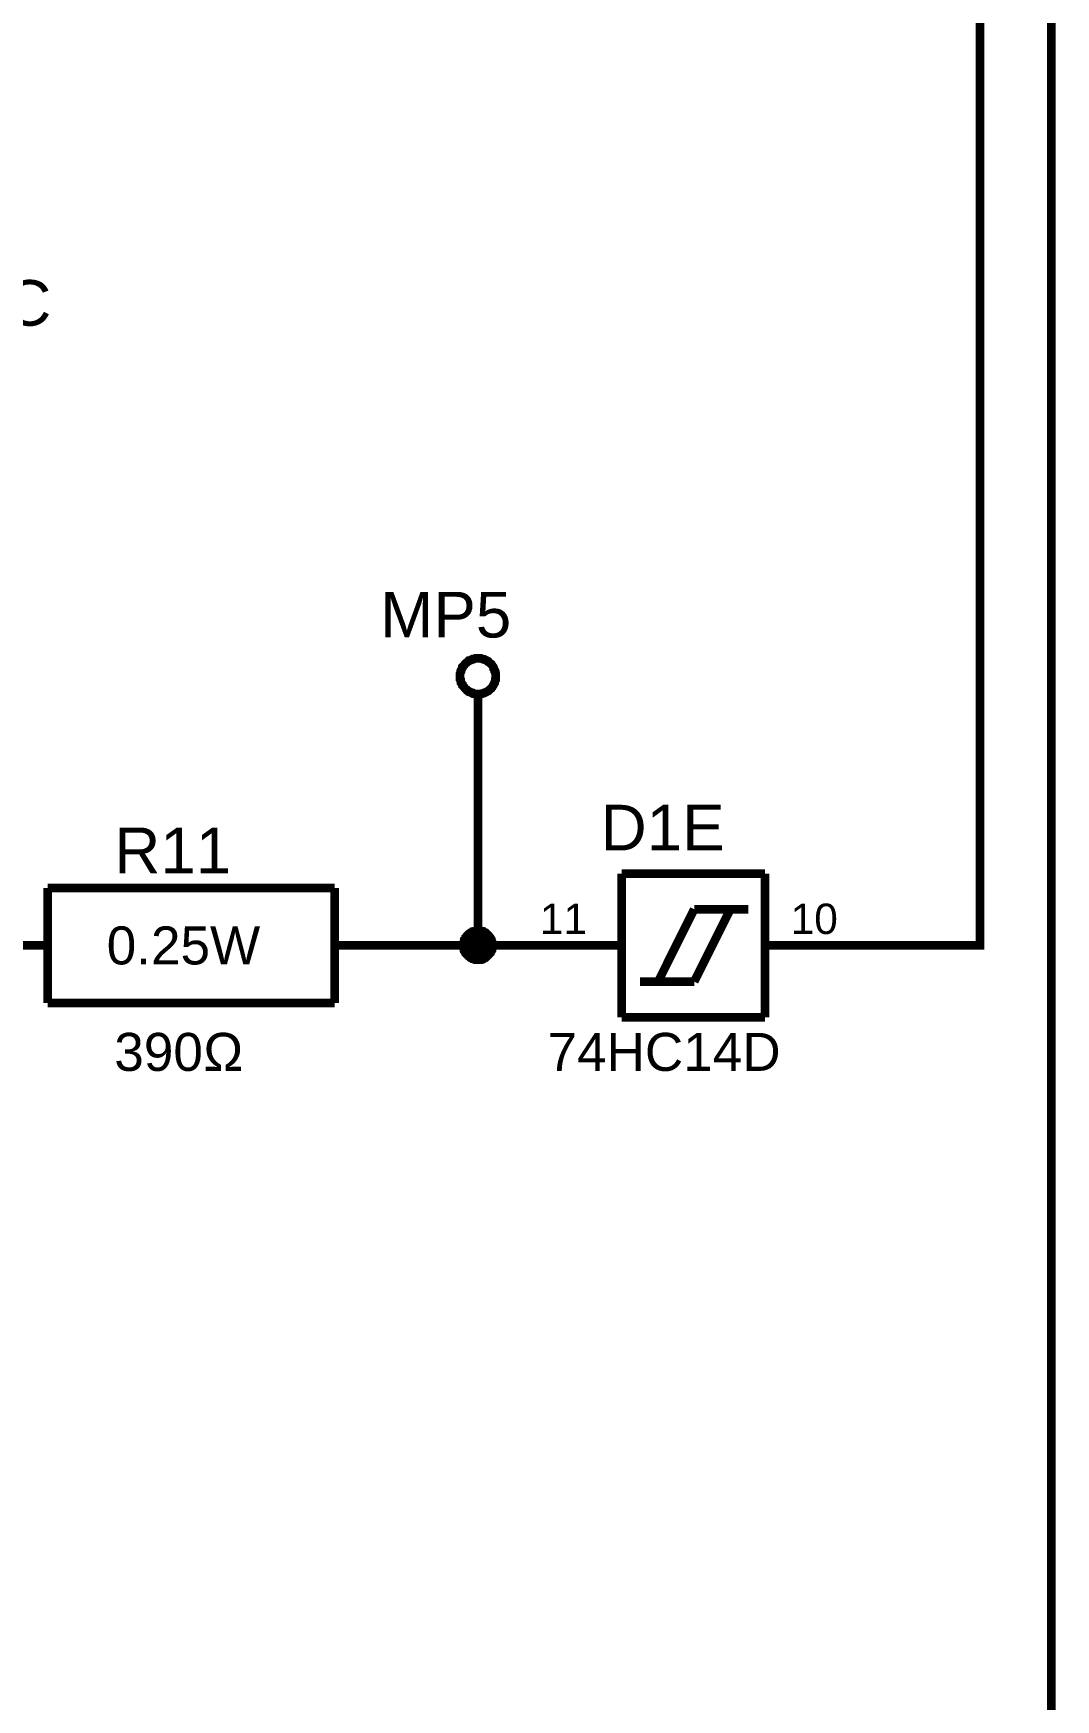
# Model space of a CAD drawing. Header units: millimetres. Extents: x -2024 to 917, y -725 to 13.
# Drawn here: x 514.1 to 549.7, y -607.6 to -549.5 of the extents above; entities that cross this region are included whole.
import ezdxf

# ---------------------------------------------------------------- set-up
doc = ezdxf.new("R2010")
doc.units = ezdxf.units.MM
doc.layers.add('Sheet', color=255, linetype='Continuous')
doc.styles.get("Standard").update_dxf_attribs({"font": 'arial.ttf'})

msp = doc.modelspace()

# ---------------------------------------------------------------- linework, layer by layer
at = {"layer": 'Sheet'}
for points, const_width in [([(542.055, -581.298), (547.053, -581.298), (547.053, -538.791)], 0.3), ([(547.053, -638.79), (549.536, -638.79), (549.536, -538.791)], 0.3), ([(528.93, -571.925), (528.93, -571.892), (528.93, -571.859), (528.93, -571.826), (528.946, -571.793), (528.946, -571.76), (528.963, -571.743), (528.963, -571.71), (528.979, -571.677), (528.996, -571.661), (529.013, -571.627), (529.013, -571.594), (529.029, -571.578), (529.062, -571.545), (529.079, -571.528), (529.095, -571.495), (529.112, -571.478), (529.128, -571.462), (529.162, -571.445), (529.178, -571.429), (529.211, -571.396), (529.228, -571.379), (529.261, -571.379), (529.294, -571.362), (529.31, -571.346), (529.344, -571.329), (529.377, -571.329), (529.393, -571.313), (529.426, -571.313), (529.459, -571.296), (529.493, -571.296), (529.526, -571.296), (529.559, -571.296)], 0.3), ([(529.559, -571.296), (529.526, -571.296), (529.493, -571.296), (529.459, -571.296), (529.426, -571.313), (529.393, -571.313), (529.377, -571.329), (529.344, -571.329), (529.31, -571.346), (529.294, -571.362), (529.261, -571.379), (529.228, -571.379), (529.211, -571.396), (529.178, -571.429), (529.162, -571.445), (529.128, -571.462), (529.112, -571.478), (529.095, -571.495), (529.079, -571.528), (529.062, -571.545), (529.029, -571.578), (529.013, -571.594), (529.013, -571.627), (528.996, -571.661), (528.979, -571.677), (528.963, -571.71), (528.963, -571.743), (528.946, -571.76), (528.946, -571.793), (528.93, -571.826), (528.93, -571.859), (528.93, -571.892), (528.93, -571.925)], 0.3), ([(529.559, -571.296), (529.559, -571.296)], 0.3), ([(529.559, -571.296), (529.592, -571.296), (529.625, -571.296), (529.658, -571.296), (529.691, -571.313), (529.708, -571.313), (529.741, -571.329), (529.774, -571.329), (529.807, -571.346), (529.824, -571.362), (529.857, -571.379), (529.873, -571.379), (529.906, -571.396), (529.923, -571.429), (529.956, -571.445), (529.973, -571.462), (529.989, -571.478), (530.022, -571.495), (530.039, -571.528), (530.055, -571.545), (530.072, -571.578), (530.088, -571.594), (530.105, -571.627), (530.105, -571.661), (530.121, -571.677), (530.138, -571.71), (530.138, -571.743), (530.155, -571.76), (530.155, -571.793), (530.171, -571.826), (530.171, -571.859), (530.171, -571.892), (530.171, -571.925)], 0.3), ([(530.171, -571.925), (530.171, -571.892), (530.171, -571.859), (530.171, -571.826), (530.155, -571.793), (530.155, -571.76), (530.138, -571.743), (530.138, -571.71), (530.121, -571.677), (530.105, -571.661), (530.105, -571.627), (530.088, -571.594), (530.072, -571.578), (530.055, -571.545), (530.039, -571.528), (530.022, -571.495), (529.989, -571.478), (529.973, -571.462), (529.956, -571.445), (529.923, -571.429), (529.906, -571.396), (529.873, -571.379), (529.857, -571.379), (529.824, -571.362), (529.807, -571.346), (529.774, -571.329), (529.741, -571.329), (529.708, -571.313), (529.691, -571.313), (529.658, -571.296), (529.625, -571.296), (529.592, -571.296), (529.559, -571.296)], 0.3), ([(529.559, -572.538), (529.526, -572.538), (529.493, -572.538), (529.459, -572.538), (529.426, -572.522), (529.393, -572.522), (529.377, -572.505), (529.344, -572.505), (529.31, -572.488), (529.294, -572.472), (529.261, -572.455), (529.228, -572.455), (529.211, -572.439), (529.178, -572.422), (529.162, -572.389), (529.128, -572.373), (529.112, -572.356), (529.095, -572.339), (529.079, -572.306), (529.062, -572.29), (529.029, -572.257), (529.013, -572.24), (529.013, -572.207), (528.996, -572.19), (528.979, -572.157), (528.963, -572.141), (528.963, -572.108), (528.946, -572.075), (528.946, -572.041), (528.93, -572.025), (528.93, -571.992), (528.93, -571.959), (528.93, -571.925)], 0.3), ([(528.93, -571.925), (528.93, -571.925)], 0.3), ([(528.93, -571.925), (528.93, -571.959), (528.93, -571.992), (528.93, -572.025), (528.946, -572.041), (528.946, -572.075), (528.963, -572.108), (528.963, -572.141), (528.979, -572.157), (528.996, -572.19), (529.013, -572.207), (529.013, -572.24), (529.029, -572.257), (529.062, -572.29), (529.079, -572.306), (529.095, -572.339), (529.112, -572.356), (529.128, -572.373), (529.162, -572.389), (529.178, -572.422), (529.211, -572.439), (529.228, -572.455), (529.261, -572.455), (529.294, -572.472), (529.31, -572.488), (529.344, -572.505), (529.377, -572.505), (529.393, -572.522), (529.426, -572.522), (529.459, -572.538), (529.493, -572.538), (529.526, -572.538), (529.559, -572.538)], 0.3), ([(530.171, -571.925), (530.171, -571.959), (530.171, -571.992), (530.171, -572.025), (530.155, -572.041), (530.155, -572.075), (530.138, -572.108), (530.138, -572.141), (530.121, -572.157), (530.105, -572.19), (530.105, -572.207), (530.088, -572.24), (530.072, -572.257), (530.055, -572.29), (530.039, -572.306), (530.022, -572.339), (529.989, -572.356), (529.973, -572.373), (529.956, -572.389), (529.923, -572.422), (529.906, -572.439), (529.873, -572.455), (529.857, -572.455), (529.824, -572.472), (529.807, -572.488), (529.774, -572.505), (529.741, -572.505), (529.708, -572.522), (529.691, -572.522), (529.658, -572.538), (529.625, -572.538), (529.592, -572.538), (529.559, -572.538)], 0.3), ([(529.559, -572.538), (529.592, -572.538), (529.625, -572.538), (529.658, -572.538), (529.691, -572.522), (529.708, -572.522), (529.741, -572.505), (529.774, -572.505), (529.807, -572.488), (529.824, -572.472), (529.857, -572.455), (529.873, -572.455), (529.906, -572.439), (529.923, -572.422), (529.956, -572.389), (529.973, -572.373), (529.989, -572.356), (530.022, -572.339), (530.039, -572.306), (530.055, -572.29), (530.072, -572.257), (530.088, -572.24), (530.105, -572.207), (530.105, -572.19), (530.121, -572.157), (530.138, -572.141), (530.138, -572.108), (530.155, -572.075), (530.155, -572.041), (530.171, -572.025), (530.171, -571.992), (530.171, -571.959), (530.171, -571.925)], 0.3), ([(530.171, -571.925), (530.171, -571.925), (530.171, -571.925), (530.171, -571.925), (530.171, -571.925), (530.171, -571.925), (530.171, -571.925), (530.171, -571.925), (530.171, -571.925), (530.171, -571.925), (530.171, -571.925), (530.171, -571.925), (530.171, -571.925), (530.171, -571.925), (530.171, -571.925), (530.171, -571.925), (530.171, -571.925), (530.171, -571.925), (530.171, -571.925), (530.171, -571.925), (530.171, -571.925), (530.171, -571.925), (530.171, -571.925), (530.171, -571.925), (530.171, -571.925), (530.171, -571.925), (530.171, -571.925), (530.171, -571.925), (530.171, -571.925), (530.171, -571.925), (530.171, -571.925), (530.171, -571.925), (530.171, -571.925)], 0.3), ([(530.171, -571.925), (530.171, -571.925)], 0.3), ([(529.559, -572.538), (529.559, -573.797)], 0.3), ([(529.559, -572.538), (529.559, -572.538)], 0.3), ([(529.559, -573.797), (529.559, -581.298)], 0.3), ([(534.557, -578.797), (539.556, -578.797)], 0.3), ([(534.557, -583.798), (534.557, -578.797)], 0.3), ([(539.556, -578.797), (539.556, -583.798)], 0.3), ([(514.563, -579.294), (514.563, -583.301)], 0.3), ([(514.563, -579.294), (524.56, -579.294)], 0.3), ([(524.56, -579.294), (524.56, -583.301)], 0.3), ([(535.832, -582.556), (537.089, -580.039)], 0.3), ([(537.089, -580.039), (538.976, -580.039)], 0.3), ([(537.089, -582.556), (538.347, -580.039)], 0.3), ([(514.563, -581.298), (512.064, -581.298)], 0.3), ([(524.56, -581.298), (527.06, -581.298)], 0.3), ([(527.06, -581.298), (529.559, -581.298), (532.058, -581.298)], 0.3), ([(529.046, -581.298), (529.046, -581.265), (529.046, -581.248), (529.046, -581.215), (529.062, -581.198), (529.062, -581.165), (529.062, -581.149), (529.079, -581.116), (529.079, -581.099), (529.095, -581.083), (529.112, -581.049), (529.128, -581.033), (529.128, -581.016), (529.145, -581), (529.162, -580.967), (529.178, -580.95), (529.195, -580.934), (529.211, -580.917), (529.228, -580.9), (529.261, -580.884), (529.277, -580.867), (529.294, -580.867), (529.31, -580.851), (529.344, -580.834), (529.36, -580.818), (529.377, -580.818), (529.41, -580.801), (529.426, -580.801), (529.459, -580.801), (529.476, -580.784), (529.509, -580.784), (529.526, -580.784), (529.559, -580.784)], 0.3), ([(529.046, -581.298), (529.046, -581.265), (529.046, -581.248), (529.046, -581.215), (529.062, -581.198), (529.062, -581.165), (529.062, -581.149), (529.079, -581.116), (529.079, -581.099), (529.095, -581.083), (529.112, -581.049), (529.128, -581.033), (529.128, -581.016), (529.145, -581), (529.162, -580.967), (529.178, -580.95), (529.195, -580.934), (529.211, -580.917), (529.228, -580.9), (529.261, -580.884), (529.277, -580.867), (529.294, -580.867), (529.31, -580.851), (529.344, -580.834), (529.36, -580.818), (529.377, -580.818), (529.41, -580.801), (529.426, -580.801), (529.459, -580.801), (529.476, -580.784), (529.509, -580.784), (529.526, -580.784), (529.559, -580.784)], 0.3), ([(529.046, -581.298), (529.046, -581.265), (529.046, -581.248), (529.046, -581.215), (529.062, -581.198), (529.062, -581.165), (529.062, -581.149), (529.079, -581.116), (529.079, -581.099), (529.095, -581.083), (529.112, -581.049), (529.128, -581.033), (529.128, -581.016), (529.145, -581), (529.162, -580.967), (529.178, -580.95), (529.195, -580.934), (529.211, -580.917), (529.228, -580.9), (529.261, -580.884), (529.277, -580.867), (529.294, -580.867), (529.31, -580.851), (529.344, -580.834), (529.36, -580.818), (529.377, -580.818), (529.41, -580.801), (529.426, -580.801), (529.459, -580.801), (529.476, -580.784), (529.509, -580.784), (529.526, -580.784), (529.559, -580.784)], 0.3), ([(529.046, -581.298), (529.046, -581.265), (529.046, -581.248), (529.046, -581.215), (529.062, -581.198), (529.062, -581.165), (529.062, -581.149), (529.079, -581.116), (529.079, -581.099), (529.095, -581.083), (529.112, -581.049), (529.128, -581.033), (529.128, -581.016), (529.145, -581), (529.162, -580.967), (529.178, -580.95), (529.195, -580.934), (529.211, -580.917), (529.228, -580.9), (529.261, -580.884), (529.277, -580.867), (529.294, -580.867), (529.31, -580.851), (529.344, -580.834), (529.36, -580.818), (529.377, -580.818), (529.41, -580.801), (529.426, -580.801), (529.459, -580.801), (529.476, -580.784), (529.509, -580.784), (529.526, -580.784), (529.559, -580.784)], 0.3), ([(529.559, -581.795), (529.526, -581.795), (529.509, -581.795), (529.476, -581.795), (529.459, -581.778), (529.426, -581.778), (529.41, -581.778), (529.377, -581.761), (529.36, -581.761), (529.344, -581.745), (529.31, -581.728), (529.294, -581.728), (529.277, -581.712), (529.261, -581.695), (529.228, -581.679), (529.211, -581.662), (529.195, -581.646), (529.178, -581.629), (529.162, -581.612), (529.145, -581.596), (529.128, -581.579), (529.128, -581.563), (529.112, -581.53), (529.095, -581.513), (529.079, -581.497), (529.079, -581.463), (529.062, -581.447), (529.062, -581.43), (529.062, -581.397), (529.046, -581.381), (529.046, -581.347), (529.046, -581.331), (529.046, -581.298)], 0.3), ([(529.046, -581.298), (529.046, -581.298)], 0.3), ([(529.559, -581.795), (529.526, -581.795), (529.509, -581.795), (529.476, -581.795), (529.459, -581.778), (529.426, -581.778), (529.41, -581.778), (529.377, -581.761), (529.36, -581.761), (529.344, -581.745), (529.31, -581.728), (529.294, -581.728), (529.277, -581.712), (529.261, -581.695), (529.228, -581.679), (529.211, -581.662), (529.195, -581.646), (529.178, -581.629), (529.162, -581.612), (529.145, -581.596), (529.128, -581.579), (529.128, -581.563), (529.112, -581.53), (529.095, -581.513), (529.079, -581.497), (529.079, -581.463), (529.062, -581.447), (529.062, -581.43), (529.062, -581.397), (529.046, -581.381), (529.046, -581.347), (529.046, -581.331), (529.046, -581.298)], 0.3), ([(529.046, -581.298), (529.046, -581.298)], 0.3), ([(529.559, -581.795), (529.526, -581.795), (529.509, -581.795), (529.476, -581.795), (529.459, -581.778), (529.426, -581.778), (529.41, -581.778), (529.377, -581.761), (529.36, -581.761), (529.344, -581.745), (529.31, -581.728), (529.294, -581.728), (529.277, -581.712), (529.261, -581.695), (529.228, -581.679), (529.211, -581.662), (529.195, -581.646), (529.178, -581.629), (529.162, -581.612), (529.145, -581.596), (529.128, -581.579), (529.128, -581.563), (529.112, -581.53), (529.095, -581.513), (529.079, -581.497), (529.079, -581.463), (529.062, -581.447), (529.062, -581.43), (529.062, -581.397), (529.046, -581.381), (529.046, -581.347), (529.046, -581.331), (529.046, -581.298)], 0.3), ([(529.046, -581.298), (529.046, -581.298)], 0.3), ([(529.559, -581.795), (529.526, -581.795), (529.509, -581.795), (529.476, -581.795), (529.459, -581.778), (529.426, -581.778), (529.41, -581.778), (529.377, -581.761), (529.36, -581.761), (529.344, -581.745), (529.31, -581.728), (529.294, -581.728), (529.277, -581.712), (529.261, -581.695), (529.228, -581.679), (529.211, -581.662), (529.195, -581.646), (529.178, -581.629), (529.162, -581.612), (529.145, -581.596), (529.128, -581.579), (529.128, -581.563), (529.112, -581.53), (529.095, -581.513), (529.079, -581.497), (529.079, -581.463), (529.062, -581.447), (529.062, -581.43), (529.062, -581.397), (529.046, -581.381), (529.046, -581.347), (529.046, -581.331), (529.046, -581.298)], 0.3), ([(529.046, -581.298), (529.046, -581.298)], 0.3), ([(529.046, -581.298), (529.046, -581.265), (529.046, -581.248), (529.046, -581.215), (529.062, -581.198), (529.062, -581.165), (529.062, -581.149), (529.079, -581.116), (529.079, -581.099), (529.095, -581.083), (529.112, -581.049), (529.128, -581.033), (529.128, -581.016), (529.145, -581), (529.162, -580.967), (529.178, -580.95), (529.195, -580.934), (529.211, -580.917), (529.228, -580.9), (529.261, -580.884), (529.277, -580.867), (529.294, -580.867), (529.31, -580.851), (529.344, -580.834), (529.36, -580.818), (529.377, -580.818), (529.41, -580.801), (529.426, -580.801), (529.459, -580.801), (529.476, -580.784), (529.509, -580.784), (529.526, -580.784), (529.559, -580.784)], 0.0991), ([(529.046, -581.298), (529.046, -581.265), (529.046, -581.248), (529.046, -581.215), (529.062, -581.198), (529.062, -581.165), (529.062, -581.149), (529.079, -581.116), (529.079, -581.099), (529.095, -581.083), (529.112, -581.049), (529.128, -581.033), (529.128, -581.016), (529.145, -581), (529.162, -580.967), (529.178, -580.95), (529.195, -580.934), (529.211, -580.917), (529.228, -580.9), (529.261, -580.884), (529.277, -580.867), (529.294, -580.867), (529.31, -580.851), (529.344, -580.834), (529.36, -580.818), (529.377, -580.818), (529.41, -580.801), (529.426, -580.801), (529.459, -580.801), (529.476, -580.784), (529.509, -580.784), (529.526, -580.784), (529.559, -580.784)], 0.0991), ([(529.046, -581.298), (529.046, -581.265), (529.046, -581.248), (529.046, -581.215), (529.062, -581.198), (529.062, -581.165), (529.062, -581.149), (529.079, -581.116), (529.079, -581.099), (529.095, -581.083), (529.112, -581.049), (529.128, -581.033), (529.128, -581.016), (529.145, -581), (529.162, -580.967), (529.178, -580.95), (529.195, -580.934), (529.211, -580.917), (529.228, -580.9), (529.261, -580.884), (529.277, -580.867), (529.294, -580.867), (529.31, -580.851), (529.344, -580.834), (529.36, -580.818), (529.377, -580.818), (529.41, -580.801), (529.426, -580.801), (529.459, -580.801), (529.476, -580.784), (529.509, -580.784), (529.526, -580.784), (529.559, -580.784)], 0.0991), ([(529.046, -581.298), (529.046, -581.265), (529.046, -581.248), (529.046, -581.215), (529.062, -581.198), (529.062, -581.165), (529.062, -581.149), (529.079, -581.116), (529.079, -581.099), (529.095, -581.083), (529.112, -581.049), (529.128, -581.033), (529.128, -581.016), (529.145, -581), (529.162, -580.967), (529.178, -580.95), (529.195, -580.934), (529.211, -580.917), (529.228, -580.9), (529.261, -580.884), (529.277, -580.867), (529.294, -580.867), (529.31, -580.851), (529.344, -580.834), (529.36, -580.818), (529.377, -580.818), (529.41, -580.801), (529.426, -580.801), (529.459, -580.801), (529.476, -580.784), (529.509, -580.784), (529.526, -580.784), (529.559, -580.784)], 0.0991), ([(529.559, -580.784), (529.559, -580.784)], 0.3), ([(529.559, -580.784), (529.592, -580.784), (529.608, -580.784), (529.642, -580.784), (529.658, -580.801), (529.691, -580.801), (529.708, -580.801), (529.724, -580.818), (529.757, -580.818), (529.774, -580.834), (529.79, -580.851), (529.824, -580.867), (529.84, -580.867), (529.857, -580.884), (529.873, -580.9), (529.89, -580.917), (529.906, -580.934), (529.923, -580.95), (529.939, -580.967), (529.956, -581), (529.973, -581.016), (529.989, -581.033), (529.989, -581.049), (530.006, -581.083), (530.022, -581.099), (530.022, -581.116), (530.039, -581.149), (530.039, -581.165), (530.039, -581.198), (530.055, -581.215), (530.055, -581.248), (530.055, -581.265), (530.055, -581.298)], 0.3), ([(529.559, -580.784), (529.559, -580.784)], 0.3), ([(529.559, -580.784), (529.592, -580.784), (529.608, -580.784), (529.642, -580.784), (529.658, -580.801), (529.691, -580.801), (529.708, -580.801), (529.724, -580.818), (529.757, -580.818), (529.774, -580.834), (529.79, -580.851), (529.824, -580.867), (529.84, -580.867), (529.857, -580.884), (529.873, -580.9), (529.89, -580.917), (529.906, -580.934), (529.923, -580.95), (529.939, -580.967), (529.956, -581), (529.973, -581.016), (529.989, -581.033), (529.989, -581.049), (530.006, -581.083), (530.022, -581.099), (530.022, -581.116), (530.039, -581.149), (530.039, -581.165), (530.039, -581.198), (530.055, -581.215), (530.055, -581.248), (530.055, -581.265), (530.055, -581.298)], 0.3), ([(529.559, -580.784), (529.559, -580.784)], 0.3), ([(529.559, -580.784), (529.592, -580.784), (529.608, -580.784), (529.642, -580.784), (529.658, -580.801), (529.691, -580.801), (529.708, -580.801), (529.724, -580.818), (529.757, -580.818), (529.774, -580.834), (529.79, -580.851), (529.824, -580.867), (529.84, -580.867), (529.857, -580.884), (529.873, -580.9), (529.89, -580.917), (529.906, -580.934), (529.923, -580.95), (529.939, -580.967), (529.956, -581), (529.973, -581.016), (529.989, -581.033), (529.989, -581.049), (530.006, -581.083), (530.022, -581.099), (530.022, -581.116), (530.039, -581.149), (530.039, -581.165), (530.039, -581.198), (530.055, -581.215), (530.055, -581.248), (530.055, -581.265), (530.055, -581.298)], 0.3), ([(529.559, -580.784), (529.559, -580.784)], 0.3), ([(529.559, -580.784), (529.592, -580.784), (529.608, -580.784), (529.642, -580.784), (529.658, -580.801), (529.691, -580.801), (529.708, -580.801), (529.724, -580.818), (529.757, -580.818), (529.774, -580.834), (529.79, -580.851), (529.824, -580.867), (529.84, -580.867), (529.857, -580.884), (529.873, -580.9), (529.89, -580.917), (529.906, -580.934), (529.923, -580.95), (529.939, -580.967), (529.956, -581), (529.973, -581.016), (529.989, -581.033), (529.989, -581.049), (530.006, -581.083), (530.022, -581.099), (530.022, -581.116), (530.039, -581.149), (530.039, -581.165), (530.039, -581.198), (530.055, -581.215), (530.055, -581.248), (530.055, -581.265), (530.055, -581.298)], 0.3), ([(530.055, -581.298), (530.055, -581.331), (530.055, -581.347), (530.055, -581.381), (530.039, -581.397), (530.039, -581.43), (530.039, -581.447), (530.022, -581.463), (530.022, -581.497), (530.006, -581.513), (529.989, -581.53), (529.989, -581.563), (529.973, -581.579), (529.956, -581.596), (529.939, -581.612), (529.923, -581.629), (529.906, -581.646), (529.89, -581.662), (529.873, -581.679), (529.857, -581.695), (529.84, -581.712), (529.824, -581.728), (529.79, -581.728), (529.774, -581.745), (529.757, -581.761), (529.724, -581.761), (529.708, -581.778), (529.691, -581.778), (529.658, -581.778), (529.642, -581.795), (529.608, -581.795), (529.592, -581.795), (529.559, -581.795)], 0.3), ([(530.055, -581.298), (530.055, -581.331), (530.055, -581.347), (530.055, -581.381), (530.039, -581.397), (530.039, -581.43), (530.039, -581.447), (530.022, -581.463), (530.022, -581.497), (530.006, -581.513), (529.989, -581.53), (529.989, -581.563), (529.973, -581.579), (529.956, -581.596), (529.939, -581.612), (529.923, -581.629), (529.906, -581.646), (529.89, -581.662), (529.873, -581.679), (529.857, -581.695), (529.84, -581.712), (529.824, -581.728), (529.79, -581.728), (529.774, -581.745), (529.757, -581.761), (529.724, -581.761), (529.708, -581.778), (529.691, -581.778), (529.658, -581.778), (529.642, -581.795), (529.608, -581.795), (529.592, -581.795), (529.559, -581.795)], 0.3), ([(530.055, -581.298), (530.055, -581.331), (530.055, -581.347), (530.055, -581.381), (530.039, -581.397), (530.039, -581.43), (530.039, -581.447), (530.022, -581.463), (530.022, -581.497), (530.006, -581.513), (529.989, -581.53), (529.989, -581.563), (529.973, -581.579), (529.956, -581.596), (529.939, -581.612), (529.923, -581.629), (529.906, -581.646), (529.89, -581.662), (529.873, -581.679), (529.857, -581.695), (529.84, -581.712), (529.824, -581.728), (529.79, -581.728), (529.774, -581.745), (529.757, -581.761), (529.724, -581.761), (529.708, -581.778), (529.691, -581.778), (529.658, -581.778), (529.642, -581.795), (529.608, -581.795), (529.592, -581.795), (529.559, -581.795)], 0.3), ([(530.055, -581.298), (530.055, -581.331), (530.055, -581.347), (530.055, -581.381), (530.039, -581.397), (530.039, -581.43), (530.039, -581.447), (530.022, -581.463), (530.022, -581.497), (530.006, -581.513), (529.989, -581.53), (529.989, -581.563), (529.973, -581.579), (529.956, -581.596), (529.939, -581.612), (529.923, -581.629), (529.906, -581.646), (529.89, -581.662), (529.873, -581.679), (529.857, -581.695), (529.84, -581.712), (529.824, -581.728), (529.79, -581.728), (529.774, -581.745), (529.757, -581.761), (529.724, -581.761), (529.708, -581.778), (529.691, -581.778), (529.658, -581.778), (529.642, -581.795), (529.608, -581.795), (529.592, -581.795), (529.559, -581.795)], 0.3), ([(529.559, -580.784), (529.559, -580.784)], 0.0991), ([(529.559, -580.784), (529.592, -580.784), (529.608, -580.784), (529.642, -580.784), (529.658, -580.801), (529.691, -580.801), (529.708, -580.801), (529.724, -580.818), (529.757, -580.818), (529.774, -580.834), (529.79, -580.851), (529.824, -580.867), (529.84, -580.867), (529.857, -580.884), (529.873, -580.9), (529.89, -580.917), (529.906, -580.934), (529.923, -580.95), (529.939, -580.967), (529.956, -581), (529.973, -581.016), (529.989, -581.033), (529.989, -581.049), (530.006, -581.083), (530.022, -581.099), (530.022, -581.116), (530.039, -581.149), (530.039, -581.165), (530.039, -581.198), (530.055, -581.215), (530.055, -581.248), (530.055, -581.265), (530.055, -581.298)], 0.0991), ([(529.559, -580.784), (529.559, -580.784)], 0.0991), ([(529.559, -580.784), (529.592, -580.784), (529.608, -580.784), (529.642, -580.784), (529.658, -580.801), (529.691, -580.801), (529.708, -580.801), (529.724, -580.818), (529.757, -580.818), (529.774, -580.834), (529.79, -580.851), (529.824, -580.867), (529.84, -580.867), (529.857, -580.884), (529.873, -580.9), (529.89, -580.917), (529.906, -580.934), (529.923, -580.95), (529.939, -580.967), (529.956, -581), (529.973, -581.016), (529.989, -581.033), (529.989, -581.049), (530.006, -581.083), (530.022, -581.099), (530.022, -581.116), (530.039, -581.149), (530.039, -581.165), (530.039, -581.198), (530.055, -581.215), (530.055, -581.248), (530.055, -581.265), (530.055, -581.298)], 0.0991), ([(529.559, -580.784), (529.559, -580.784)], 0.0991), ([(529.559, -580.784), (529.592, -580.784), (529.608, -580.784), (529.642, -580.784), (529.658, -580.801), (529.691, -580.801), (529.708, -580.801), (529.724, -580.818), (529.757, -580.818), (529.774, -580.834), (529.79, -580.851), (529.824, -580.867), (529.84, -580.867), (529.857, -580.884), (529.873, -580.9), (529.89, -580.917), (529.906, -580.934), (529.923, -580.95), (529.939, -580.967), (529.956, -581), (529.973, -581.016), (529.989, -581.033), (529.989, -581.049), (530.006, -581.083), (530.022, -581.099), (530.022, -581.116), (530.039, -581.149), (530.039, -581.165), (530.039, -581.198), (530.055, -581.215), (530.055, -581.248), (530.055, -581.265), (530.055, -581.298)], 0.0991), ([(529.559, -580.784), (529.559, -580.784)], 0.0991), ([(529.559, -580.784), (529.592, -580.784), (529.608, -580.784), (529.642, -580.784), (529.658, -580.801), (529.691, -580.801), (529.708, -580.801), (529.724, -580.818), (529.757, -580.818), (529.774, -580.834), (529.79, -580.851), (529.824, -580.867), (529.84, -580.867), (529.857, -580.884), (529.873, -580.9), (529.89, -580.917), (529.906, -580.934), (529.923, -580.95), (529.939, -580.967), (529.956, -581), (529.973, -581.016), (529.989, -581.033), (529.989, -581.049), (530.006, -581.083), (530.022, -581.099), (530.022, -581.116), (530.039, -581.149), (530.039, -581.165), (530.039, -581.198), (530.055, -581.215), (530.055, -581.248), (530.055, -581.265), (530.055, -581.298)], 0.0991), ([(530.055, -581.298), (530.055, -581.298), (530.055, -581.298), (530.055, -581.298), (530.055, -581.298), (530.055, -581.298), (530.055, -581.298), (530.055, -581.298), (530.055, -581.298), (530.055, -581.298), (530.055, -581.298), (530.055, -581.298), (530.055, -581.298), (530.055, -581.298), (530.055, -581.298), (530.055, -581.298), (530.055, -581.298), (530.055, -581.298), (530.055, -581.298), (530.055, -581.298), (530.055, -581.298), (530.055, -581.298), (530.055, -581.298), (530.055, -581.298), (530.055, -581.298), (530.055, -581.298), (530.055, -581.298), (530.055, -581.298), (530.055, -581.298), (530.055, -581.298), (530.055, -581.298), (530.055, -581.298), (530.055, -581.298)], 0.3), ([(530.055, -581.298), (530.055, -581.298)], 0.3), ([(530.055, -581.298), (530.055, -581.298), (530.055, -581.298), (530.055, -581.298), (530.055, -581.298), (530.055, -581.298), (530.055, -581.298), (530.055, -581.298), (530.055, -581.298), (530.055, -581.298), (530.055, -581.298), (530.055, -581.298), (530.055, -581.298), (530.055, -581.298), (530.055, -581.298), (530.055, -581.298), (530.055, -581.298), (530.055, -581.298), (530.055, -581.298), (530.055, -581.298), (530.055, -581.298), (530.055, -581.298), (530.055, -581.298), (530.055, -581.298), (530.055, -581.298), (530.055, -581.298), (530.055, -581.298), (530.055, -581.298), (530.055, -581.298), (530.055, -581.298), (530.055, -581.298), (530.055, -581.298), (530.055, -581.298)], 0.3), ([(530.055, -581.298), (530.055, -581.298)], 0.3), ([(530.055, -581.298), (530.055, -581.298), (530.055, -581.298), (530.055, -581.298), (530.055, -581.298), (530.055, -581.298), (530.055, -581.298), (530.055, -581.298), (530.055, -581.298), (530.055, -581.298), (530.055, -581.298), (530.055, -581.298), (530.055, -581.298), (530.055, -581.298), (530.055, -581.298), (530.055, -581.298), (530.055, -581.298), (530.055, -581.298), (530.055, -581.298), (530.055, -581.298), (530.055, -581.298), (530.055, -581.298), (530.055, -581.298), (530.055, -581.298), (530.055, -581.298), (530.055, -581.298), (530.055, -581.298), (530.055, -581.298), (530.055, -581.298), (530.055, -581.298), (530.055, -581.298), (530.055, -581.298), (530.055, -581.298)], 0.3), ([(530.055, -581.298), (530.055, -581.298)], 0.3), ([(530.055, -581.298), (530.055, -581.298), (530.055, -581.298), (530.055, -581.298), (530.055, -581.298), (530.055, -581.298), (530.055, -581.298), (530.055, -581.298), (530.055, -581.298), (530.055, -581.298), (530.055, -581.298), (530.055, -581.298), (530.055, -581.298), (530.055, -581.298), (530.055, -581.298), (530.055, -581.298), (530.055, -581.298), (530.055, -581.298), (530.055, -581.298), (530.055, -581.298), (530.055, -581.298), (530.055, -581.298), (530.055, -581.298), (530.055, -581.298), (530.055, -581.298), (530.055, -581.298), (530.055, -581.298), (530.055, -581.298), (530.055, -581.298), (530.055, -581.298), (530.055, -581.298), (530.055, -581.298), (530.055, -581.298)], 0.3), ([(530.055, -581.298), (530.055, -581.298)], 0.3), ([(534.557, -581.298), (532.058, -581.298)], 0.3), ([(539.556, -581.298), (542.055, -581.298)], 0.3), ([(529.559, -581.795), (529.526, -581.795), (529.509, -581.795), (529.476, -581.795), (529.459, -581.778), (529.426, -581.778), (529.41, -581.778), (529.377, -581.761), (529.36, -581.761), (529.344, -581.745), (529.31, -581.728), (529.294, -581.728), (529.277, -581.712), (529.261, -581.695), (529.228, -581.679), (529.211, -581.662), (529.195, -581.646), (529.178, -581.629), (529.162, -581.612), (529.145, -581.596), (529.128, -581.579), (529.128, -581.563), (529.112, -581.53), (529.095, -581.513), (529.079, -581.497), (529.079, -581.463), (529.062, -581.447), (529.062, -581.43), (529.062, -581.397), (529.046, -581.381), (529.046, -581.347), (529.046, -581.331), (529.046, -581.298)], 0.0991), ([(529.046, -581.298), (529.046, -581.298)], 0.0991), ([(529.559, -581.795), (529.526, -581.795), (529.509, -581.795), (529.476, -581.795), (529.459, -581.778), (529.426, -581.778), (529.41, -581.778), (529.377, -581.761), (529.36, -581.761), (529.344, -581.745), (529.31, -581.728), (529.294, -581.728), (529.277, -581.712), (529.261, -581.695), (529.228, -581.679), (529.211, -581.662), (529.195, -581.646), (529.178, -581.629), (529.162, -581.612), (529.145, -581.596), (529.128, -581.579), (529.128, -581.563), (529.112, -581.53), (529.095, -581.513), (529.079, -581.497), (529.079, -581.463), (529.062, -581.447), (529.062, -581.43), (529.062, -581.397), (529.046, -581.381), (529.046, -581.347), (529.046, -581.331), (529.046, -581.298)], 0.0991), ([(529.046, -581.298), (529.046, -581.298)], 0.0991), ([(529.559, -581.795), (529.526, -581.795), (529.509, -581.795), (529.476, -581.795), (529.459, -581.778), (529.426, -581.778), (529.41, -581.778), (529.377, -581.761), (529.36, -581.761), (529.344, -581.745), (529.31, -581.728), (529.294, -581.728), (529.277, -581.712), (529.261, -581.695), (529.228, -581.679), (529.211, -581.662), (529.195, -581.646), (529.178, -581.629), (529.162, -581.612), (529.145, -581.596), (529.128, -581.579), (529.128, -581.563), (529.112, -581.53), (529.095, -581.513), (529.079, -581.497), (529.079, -581.463), (529.062, -581.447), (529.062, -581.43), (529.062, -581.397), (529.046, -581.381), (529.046, -581.347), (529.046, -581.331), (529.046, -581.298)], 0.0991), ([(529.046, -581.298), (529.046, -581.298)], 0.0991), ([(529.559, -581.795), (529.526, -581.795), (529.509, -581.795), (529.476, -581.795), (529.459, -581.778), (529.426, -581.778), (529.41, -581.778), (529.377, -581.761), (529.36, -581.761), (529.344, -581.745), (529.31, -581.728), (529.294, -581.728), (529.277, -581.712), (529.261, -581.695), (529.228, -581.679), (529.211, -581.662), (529.195, -581.646), (529.178, -581.629), (529.162, -581.612), (529.145, -581.596), (529.128, -581.579), (529.128, -581.563), (529.112, -581.53), (529.095, -581.513), (529.079, -581.497), (529.079, -581.463), (529.062, -581.447), (529.062, -581.43), (529.062, -581.397), (529.046, -581.381), (529.046, -581.347), (529.046, -581.331), (529.046, -581.298)], 0.0991), ([(529.046, -581.298), (529.046, -581.298)], 0.0991), ([(530.055, -581.298), (530.055, -581.331), (530.055, -581.347), (530.055, -581.381), (530.039, -581.397), (530.039, -581.43), (530.039, -581.447), (530.022, -581.463), (530.022, -581.497), (530.006, -581.513), (529.989, -581.53), (529.989, -581.563), (529.973, -581.579), (529.956, -581.596), (529.939, -581.612), (529.923, -581.629), (529.906, -581.646), (529.89, -581.662), (529.873, -581.679), (529.857, -581.695), (529.84, -581.712), (529.824, -581.728), (529.79, -581.728), (529.774, -581.745), (529.757, -581.761), (529.724, -581.761), (529.708, -581.778), (529.691, -581.778), (529.658, -581.778), (529.642, -581.795), (529.608, -581.795), (529.592, -581.795), (529.559, -581.795)], 0.0991), ([(530.055, -581.298), (530.055, -581.331), (530.055, -581.347), (530.055, -581.381), (530.039, -581.397), (530.039, -581.43), (530.039, -581.447), (530.022, -581.463), (530.022, -581.497), (530.006, -581.513), (529.989, -581.53), (529.989, -581.563), (529.973, -581.579), (529.956, -581.596), (529.939, -581.612), (529.923, -581.629), (529.906, -581.646), (529.89, -581.662), (529.873, -581.679), (529.857, -581.695), (529.84, -581.712), (529.824, -581.728), (529.79, -581.728), (529.774, -581.745), (529.757, -581.761), (529.724, -581.761), (529.708, -581.778), (529.691, -581.778), (529.658, -581.778), (529.642, -581.795), (529.608, -581.795), (529.592, -581.795), (529.559, -581.795)], 0.0991), ([(530.055, -581.298), (530.055, -581.331), (530.055, -581.347), (530.055, -581.381), (530.039, -581.397), (530.039, -581.43), (530.039, -581.447), (530.022, -581.463), (530.022, -581.497), (530.006, -581.513), (529.989, -581.53), (529.989, -581.563), (529.973, -581.579), (529.956, -581.596), (529.939, -581.612), (529.923, -581.629), (529.906, -581.646), (529.89, -581.662), (529.873, -581.679), (529.857, -581.695), (529.84, -581.712), (529.824, -581.728), (529.79, -581.728), (529.774, -581.745), (529.757, -581.761), (529.724, -581.761), (529.708, -581.778), (529.691, -581.778), (529.658, -581.778), (529.642, -581.795), (529.608, -581.795), (529.592, -581.795), (529.559, -581.795)], 0.0991), ([(530.055, -581.298), (530.055, -581.331), (530.055, -581.347), (530.055, -581.381), (530.039, -581.397), (530.039, -581.43), (530.039, -581.447), (530.022, -581.463), (530.022, -581.497), (530.006, -581.513), (529.989, -581.53), (529.989, -581.563), (529.973, -581.579), (529.956, -581.596), (529.939, -581.612), (529.923, -581.629), (529.906, -581.646), (529.89, -581.662), (529.873, -581.679), (529.857, -581.695), (529.84, -581.712), (529.824, -581.728), (529.79, -581.728), (529.774, -581.745), (529.757, -581.761), (529.724, -581.761), (529.708, -581.778), (529.691, -581.778), (529.658, -581.778), (529.642, -581.795), (529.608, -581.795), (529.592, -581.795), (529.559, -581.795)], 0.0991), ([(530.055, -581.298), (530.055, -581.298), (530.055, -581.298), (530.055, -581.298), (530.055, -581.298), (530.055, -581.298), (530.055, -581.298), (530.055, -581.298), (530.055, -581.298), (530.055, -581.298), (530.055, -581.298), (530.055, -581.298), (530.055, -581.298), (530.055, -581.298), (530.055, -581.298), (530.055, -581.298), (530.055, -581.298), (530.055, -581.298), (530.055, -581.298), (530.055, -581.298), (530.055, -581.298), (530.055, -581.298), (530.055, -581.298), (530.055, -581.298), (530.055, -581.298), (530.055, -581.298), (530.055, -581.298), (530.055, -581.298), (530.055, -581.298), (530.055, -581.298), (530.055, -581.298), (530.055, -581.298), (530.055, -581.298)], 0.0991), ([(530.055, -581.298), (530.055, -581.298)], 0.0991), ([(530.055, -581.298), (530.055, -581.298), (530.055, -581.298), (530.055, -581.298), (530.055, -581.298), (530.055, -581.298), (530.055, -581.298), (530.055, -581.298), (530.055, -581.298), (530.055, -581.298), (530.055, -581.298), (530.055, -581.298), (530.055, -581.298), (530.055, -581.298), (530.055, -581.298), (530.055, -581.298), (530.055, -581.298), (530.055, -581.298), (530.055, -581.298), (530.055, -581.298), (530.055, -581.298), (530.055, -581.298), (530.055, -581.298), (530.055, -581.298), (530.055, -581.298), (530.055, -581.298), (530.055, -581.298), (530.055, -581.298), (530.055, -581.298), (530.055, -581.298), (530.055, -581.298), (530.055, -581.298), (530.055, -581.298)], 0.0991), ([(530.055, -581.298), (530.055, -581.298)], 0.0991), ([(530.055, -581.298), (530.055, -581.298), (530.055, -581.298), (530.055, -581.298), (530.055, -581.298), (530.055, -581.298), (530.055, -581.298), (530.055, -581.298), (530.055, -581.298), (530.055, -581.298), (530.055, -581.298), (530.055, -581.298), (530.055, -581.298), (530.055, -581.298), (530.055, -581.298), (530.055, -581.298), (530.055, -581.298), (530.055, -581.298), (530.055, -581.298), (530.055, -581.298), (530.055, -581.298), (530.055, -581.298), (530.055, -581.298), (530.055, -581.298), (530.055, -581.298), (530.055, -581.298), (530.055, -581.298), (530.055, -581.298), (530.055, -581.298), (530.055, -581.298), (530.055, -581.298), (530.055, -581.298), (530.055, -581.298)], 0.0991), ([(530.055, -581.298), (530.055, -581.298)], 0.0991), ([(530.055, -581.298), (530.055, -581.298), (530.055, -581.298), (530.055, -581.298), (530.055, -581.298), (530.055, -581.298), (530.055, -581.298), (530.055, -581.298), (530.055, -581.298), (530.055, -581.298), (530.055, -581.298), (530.055, -581.298), (530.055, -581.298), (530.055, -581.298), (530.055, -581.298), (530.055, -581.298), (530.055, -581.298), (530.055, -581.298), (530.055, -581.298), (530.055, -581.298), (530.055, -581.298), (530.055, -581.298), (530.055, -581.298), (530.055, -581.298), (530.055, -581.298), (530.055, -581.298), (530.055, -581.298), (530.055, -581.298), (530.055, -581.298), (530.055, -581.298), (530.055, -581.298), (530.055, -581.298), (530.055, -581.298)], 0.0991), ([(530.055, -581.298), (530.055, -581.298)], 0.0991), ([(535.203, -582.556), (537.089, -582.556)], 0.3), ([(514.563, -583.301), (524.56, -583.301)], 0.3), ([(539.556, -583.798), (534.557, -583.798)], 0.3)]:
    msp.add_lwpolyline(points, dxfattribs=dict(at, const_width=const_width))
at = {"layer": 'Sheet', "const_width": 0.508}
msp.add_lwpolyline([(529.332, -581.286, 1), (529.84, -581.286, 1)], format="xyb", close=True, dxfattribs=at)

# ---------------------------------------------------------------- texts
at = {"layer": 'Sheet'}
for s, height, p in [('VCC', 1.5897, (509.995, -559.705)), ('MP5', 1.5897, (526.149, -570.568)), ('D1E', 1.5897, (533.829, -577.986)), ('R11', 1.5897, (516.881, -578.781)), ('11', 1.0598, (531.71, -580.9)), ('10', 1.0598, (540.449, -580.9)), ('0.25W', 1.3247, (516.616, -581.96)), ('390Ω', 1.3247, (516.881, -585.669)), ('74HC14D', 1.3247, (531.975, -585.669))]:
    msp.add_text(s, height=height, dxfattribs=at).set_placement(p)

doc.saveas('drawing.dxf')
